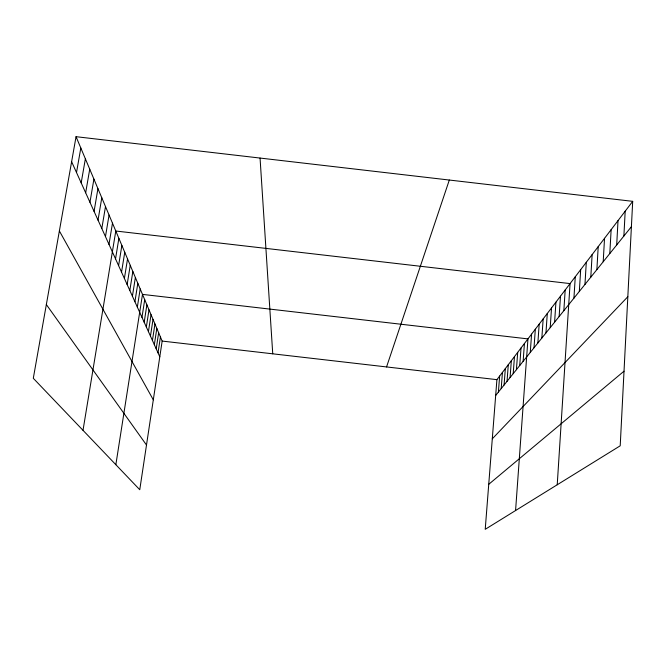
<?xml version="1.0" encoding="UTF-8"?>
<svg xmlns="http://www.w3.org/2000/svg" width="666" height="666" viewBox="0 0 666 666"><rect width="100%" height="100%" fill="white"/><g stroke="black" fill="none" stroke-linecap="round" stroke-linejoin="round"><path stroke-width="1" d="M632.7 201.34L620.212 445.804L485.223 529.312L496.911 379.653L632.7 201.34L76.049 136.688L33.3 378.296L139.76 489.726L162.163 341.075L76.049 136.688M623.884 236.022L625.191 211.189M616.699 244.963L618.015 220.621M609.806 253.53L611.138 229.653M603.205 261.738L604.537 238.32M590.792 277.173L592.132 254.603M596.878 269.613L598.21 246.628M584.956 284.44L586.296 262.279M573.925 298.152L575.274 276.756M579.337 291.425L580.677 269.655M563.844 310.689L565.184 289.993M557.226 484.773L570.063 283.591L115.792 231.019L83.009 430.319M559.14 316.541L560.481 296.179M550.208 327.655L551.531 307.925M554.595 322.194L555.935 302.148M541.841 338.053L543.165 318.914M545.953 332.942L547.285 313.511M530.269 352.439L531.576 334.132M534.007 347.794L535.322 329.22M537.862 342.998L539.185 324.151M523.135 361.322L524.433 343.523M515.576 510.539L527.955 338.894L142.491 294.389L115.851 464.693M513.195 373.676L514.477 356.593M516.416 369.68L517.698 352.364M519.721 365.559L521.012 348.01M504.079 385.023L505.336 368.598M507.034 381.343L508.291 364.71M510.073 377.564L511.338 360.714M498.401 392.074L499.642 376.065M501.198 388.594L502.447 372.386M154.346 344.722L156.826 328.413M156.21 348.842L158.65 332.75M158.025 352.863L160.431 336.963M148.426 331.626L151.032 314.668M150.449 336.114L153.022 319.38M152.422 340.476L154.953 323.959M141.975 317.349L144.722 299.683M144.189 322.244L146.886 304.828M146.337 327.006L148.993 309.815M137.338 307.101L140.193 288.936M129.82 290.476L132.85 271.495M132.409 296.195L135.373 277.497M134.915 301.731L137.82 283.3M124.392 278.463L127.539 258.908M127.156 284.565L130.236 265.301M118.59 265.626L121.87 245.446M121.537 272.153L124.75 252.289M115.534 258.858L118.881 238.361M108.983 244.372L112.487 223.177M101.815 228.521L105.494 206.585M105.469 236.605L109.058 215.043M98.019 220.13L101.79 197.785M89.952 202.281L93.923 179.112M94.073 211.38L97.935 188.636M85.664 192.79L89.735 169.172M81.185 182.884L85.373 158.816M76.507 172.536L80.811 147.994M386.555 366.933L449.317 180.036M495.679 395.462L631.41 226.673M492.291 438.811L627.83 296.72M488.744 484.307L624.017 371.187M162.163 341.075L496.911 379.653M46.345 304.545L146.495 445.021M59.374 230.952L153.305 399.825M71.62 161.721L159.798 356.776M260.056 158.058L272.744 353.821"/></g></svg>
